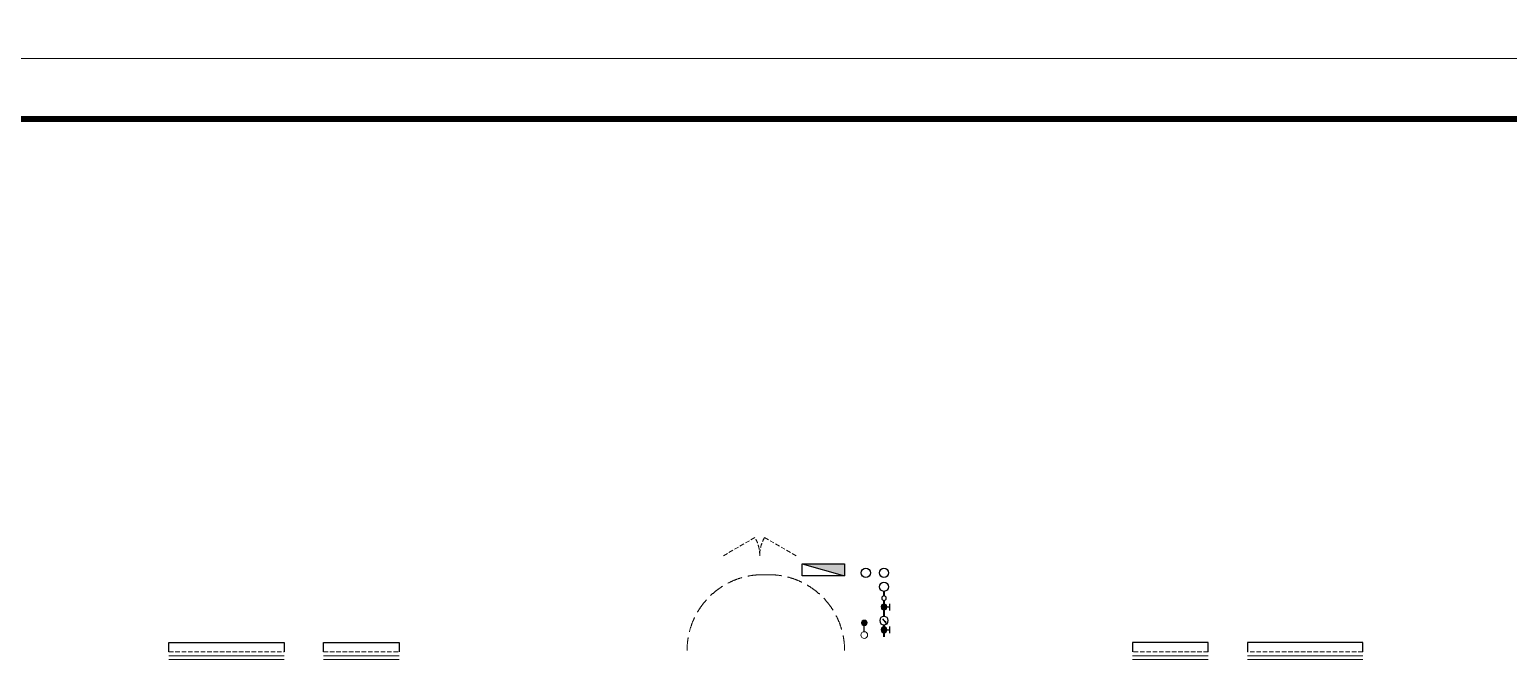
# Model space of a CAD drawing. Extents: x 5031545 to 5313844, y -886381 to -283477.
# Drawn here: x 5244642 to 5269046, y -777524 to -767106 of the extents above; entities that cross this region are included whole.
import ezdxf

# ---------------------------------------------------------------- set-up
doc = ezdxf.new("R2010")
doc.units = 0
doc.header["$LTSCALE"] = 1000
doc.header["$MEASUREMENT"] = 0
doc.linetypes.add('DASH', pattern=[0.35, 0.25, -0.1])
doc.layers.get('0').update_dxf_attribs({"linetype": 'CONTINUOUS'})
for name, color, linetype, lineweight in [('EQUIP_地漏', 7, 'CONTINUOUS', 18), ('STAIR', 252, 'CONTINUOUS', 20), ('VPIPE-废水', 31, 'TG_F', 18), ('WINDOW', 146, 'CONTINUOUS', 20), ('图框', 147, 'CONTINUOUS', 20), ('平面-栏杆', 56, 'CONTINUOUS', 15), ('平面-看线', 252, 'CONTINUOUS', 15)]:
    doc.layers.add(name, color=color, linetype=linetype, lineweight=lineweight)
for name, color, linetype in [('EQUIP_消火栓', 7, 'CONTINUOUS'), ('VPIPE-凝结', 150, 'CONTINUOUS'), ('VPIPE-消防', 1, 'TG_X'), ('VPIPE-给水', 3, 'TG_J'), ('污水', 3, 'CONTINUOUS'), ('看线', 185, 'CONTINUOUS'), ('给水', 4, 'CONTINUOUS')]:
    doc.layers.add(name, color=color, linetype=linetype)
doc.styles.add('TG_LINETYPE', font='SIMPLEX', dxfattribs={"width": 0.8, "height": 3, "bigfont": 'HZTXT'})
doc.linetypes.add('TG_F', pattern='A,2,-0.3,["F",TG_LINETYPE,S=0.1,R=0,X=-0.23,Y=-0.15],0', length=2.3)
doc.linetypes.add('TG_J', pattern='A,2,-0.22,["J",TG_LINETYPE,S=0.1,R=0,X=-0.18,Y=-0.15],0', length=2.22)
doc.linetypes.add('TG_X', pattern='A,4,-0.3,["X",TG_LINETYPE,S=0.1,R=0,X=-0.23,Y=-0.15],0', length=4.3)

# ---------------------------------------------------------------- blocks, each defined once
blk = doc.blocks.new('$TwtSys$00000434')
at = {"color": 252}
for p, q in [((-0.5, 0.5), (-0.5, -0.5)), ((-0.5, -0.5), (0.5, 0.5)), ((0.5, 0.5), (-0.5, 0.5)), ((0.5, -0.5), (0.5, 0.5)), ((-0.5, -0.5), (0.5, -0.5))]:
    blk.add_line(p, q, dxfattribs=at)
blk.add_solid([(0.5, -0.5), (0.5, 0.5), (-0.5, -0.5)], dxfattribs=at)
blk = doc.blocks.new('A$C2705576B')
at = {"layer": '给水'}
h = blk.add_hatch(color=252, dxfattribs=at)
edge = h.paths.add_edge_path()
edge.add_arc((417, -1741), 47.2, 0, 360)
h = blk.add_hatch(color=252, dxfattribs=at)
edge = h.paths.add_edge_path()
edge.add_arc((795, -1741), 47.2, 0, 360)
at = {"layer": '给水', "color": 252}
for p, q in [((363, -1645), (472, -1645)), ((417, -1741), (417, -1645)), ((601, -1768), (525, -1704)), ((525, -1704), (564, -1715)), ((740, -1645), (849, -1645)), ((795, -1741), (795, -1645))]:
    blk.add_line(p, q, dxfattribs=at)
at = {"layer": '给水', "color": 252, "const_width": 35.4}
for points in [[(499, -1741), (302, -1741)], [(903, -1741), (641, -1741)], [(1053, -1741), (978, -1741)]]:
    blk.add_lwpolyline(points, dxfattribs=at)
at = {"layer": '给水', "color": 252}
for centre, radius in [((417, -1741), 47.2), ((570, -1741), 70.8), ((795, -1741), 47.2), ((941, -1741), 37.5)]:
    blk.add_circle(centre, radius, dxfattribs=at)
blk = doc.blocks.new('$TwtSys$00000141')
at = {"color": 1}
for p, q in [((-47, 4), (-5, 46)), ((-47, 4), (-5, 46)), ((-44, -18), (18, 44)), ((-44, -18), (18, 44)), ((-33, -33), (33, 33)), ((-33, -33), (33, 33)), ((-16, -44), (44, 16)), ((-16, -44), (44, 16)), ((6, -46), (46, -6)), ((6, -46), (46, -6))]:
    blk.add_line(p, q, dxfattribs=at)
blk.add_circle((0, 0), 47, dxfattribs=at)
blk.add_circle((0, 0), 47, dxfattribs=at)
blk = doc.blocks.new('A$C547B2CCF')
at = {"layer": 'STAIR', "color": 252, "linetype": 'DASH'}
blk.add_lwpolyline([(10900, 12020, -0.414214), (12150, 13270), (12250, 13270, -0.414214), (13500, 12020)], format="xyb", dxfattribs=at)
at = {"layer": 'VPIPE-凝结', "color": 252}
blk.add_line((13825, 12330), (13825, 12428), dxfattribs=at)
at = {"layer": 'VPIPE-废水', "color": 252}
blk.add_circle((13825, 12275), 55, dxfattribs=at)
at = {"layer": 'VPIPE-消防', "color": 252, "linetype": 'Continuous'}
blk.add_circle((13850, 13300), 75, dxfattribs=at)
at = {"layer": 'VPIPE-给水', "color": 252, "linetype": 'Continuous'}
for centre in [(14150, 13300), (14150, 13070)]:
    blk.add_circle(centre, 75, dxfattribs=at)
at = {"layer": 'WINDOW', "color": 252, "linetype": 'DASH', "ltscale": 0.3}
for points in [[(11500, 13583), (12020, 13883, -0.131652), (12100, 13583)], [(12698, 13583), (12179, 13883, 0.131652), (12098, 13583)]]:
    blk.add_lwpolyline(points, format="xyb", dxfattribs=at)
at = {"layer": '平面-栏杆', "color": 252}
for points in [[(4250, 11930), (2350, 11930)], [(4250, 11870), (2350, 11870)], [(6150, 11930), (4900, 11930)], [(6150, 11870), (4900, 11870)], [(18250, 11930), (19500, 11930)], [(18250, 11870), (19500, 11870)], [(20150, 11930), (22050, 11930)], [(20150, 11870), (22050, 11870)]]:
    blk.add_lwpolyline(points, dxfattribs=at)
at = {"layer": '平面-看线', "color": 252, "linetype": 'DASH', "ltscale": 0.3}
for points in [[(2350, 12000), (4250, 12000)], [(4900, 12000), (6150, 12000)], [(19500, 12000), (18250, 12000)], [(22050, 12000), (20150, 12000)]]:
    blk.add_lwpolyline(points, dxfattribs=at)
at = {"layer": '看线', "color": 252, "ltscale": 0.5}
for points in [[(2350, 12000), (2350, 12150), (4250, 12150), (4250, 12000)], [(4900, 12000), (4900, 12150), (6150, 12150), (6150, 12000)], [(19500, 12000), (19500, 12150), (18250, 12150), (18250, 12000)], [(22050, 12000), (22050, 12150), (20150, 12150), (20150, 12000)]]:
    blk.add_lwpolyline(points, dxfattribs=at)
at = {"layer": 'EQUIP_地漏', "color": 252, "xscale": -1, "rotation": 359.999999999891}
blk.add_blockref('$TwtSys$00000141', (13825, 12475), dxfattribs=at)
at = {"layer": 'EQUIP_消火栓', "color": 252, "xscale": -700, "yscale": 200, "zscale": 700, "rotation": 180}
blk.add_blockref('$TwtSys$00000434', (13150, 13350), dxfattribs=at)
at = {"layer": '污水', "color": 252, "xscale": -1, "rotation": 269.999999999891}
blk.add_blockref('A$C2705576B', (15891, 11942), dxfattribs=at)

msp = doc.modelspace()

# ---------------------------------------------------------------- linework, layer by layer
at = {"layer": '图框'}
for points in [[(5229743.6, -708181), (5313843.6, -708181), (5313843.6, -767581), (5229743.6, -767581)], [(5229743.6, -767581), (5313843.6, -767581), (5313843.6, -826981), (5229743.6, -826981)], [(5229743.6, -767581), (5313843.6, -767581), (5313843.6, -826981), (5229743.6, -826981)]]:
    msp.add_lwpolyline(points, close=True, dxfattribs=at)
at = {"layer": '图框', "const_width": 100}
msp.add_lwpolyline([(5312843.6, -825981), (5312843.6, -768581), (5232243.6, -768581), (5232243.6, -825981)], close=True, dxfattribs=at)

# ---------------------------------------------------------------- block references
at = {"color": 2}
msp.add_blockref('A$C547B2CCF', (5244591.5, -789363.8), dxfattribs=at)

doc.saveas('drawing.dxf')
